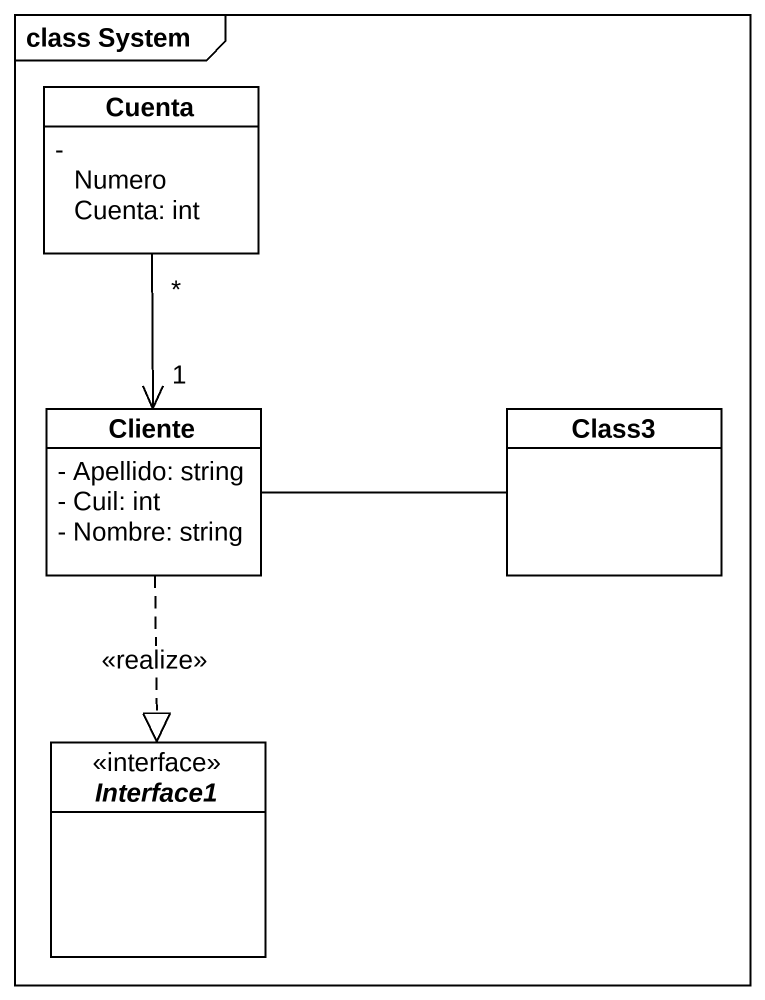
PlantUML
@startuml
mainframe class System
hide circle
hide empty members
skinparam classAttributeIconSize 0
class Cuenta {
  - NumeroCuenta: int
}
class Cliente {
  - Apellido: string
  - Cuil: int
  - Nombre: string
}
class Class3
interface Interface1 <<interface>>
Cuenta "*" --> "1" Cliente
Cliente -right- Class3
Cliente ..|> Interface1 : <<realize>>
@enduml
